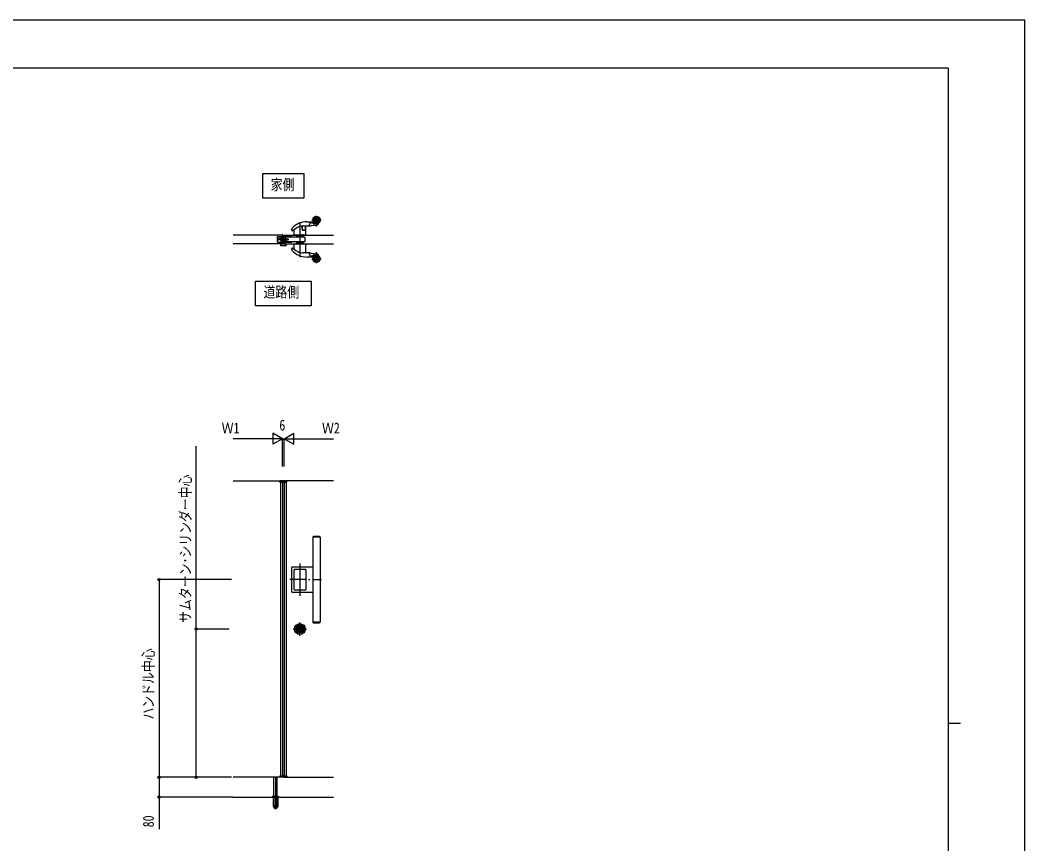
# Model space of a CAD drawing. Units: millimetres, scale not verified. Extents: x -4205 to 4205, y -2970 to 2970.
# Drawn here: x 139 to 4205, y -364 to 2970 of the extents above; entities that cross this region are included whole.
import ezdxf
from ezdxf.enums import TextEntityAlignment as Align

# ---------------------------------------------------------------- set-up
doc = ezdxf.new("R2010")
doc.units = ezdxf.units.MM
doc.header["$LTSCALE"] = 12
for name, color, linetype in [('0-2_USER1', 3, 'Continuous'), ('0-3_YKK_12', 2, 'Continuous'), ('0-4_YKK_A1', 4, 'Continuous'), ('0-5_YKK_D', 6, 'Continuous'), ('0-6_YKK_ZWAK', 7, 'Continuous')]:
    doc.layers.add(name, color=color, linetype=linetype)
doc.styles.add('ＭＳ ゴシック', font='')
doc.styles.get('ＭＳ ゴシック').set_extended_font_data('MS Gothic')

msp = doc.modelspace()

# ---------------------------------------------------------------- linework, layer by layer
at = {"layer": '0-2_USER1'}
for points in [[(1120.82, 2249.08), (1120.82, 2349.08), (1287.22, 2349.08), (1287.22, 2249.08)], [(1092.02, 1814.08), (1092.02, 1914.08), (1316.02, 1914.08), (1316.02, 1814.08)]]:
    msp.add_lwpolyline(points, close=True, dxfattribs=at)
at = {"layer": '0-3_YKK_12'}
for p, q in [((1203.82, 2082.5), (1184.3, 2082.5)), ((1204.02, 2083), (1204.02, 2100))]:
    msp.add_line(p, q, dxfattribs=at)
at = {"layer": '0-4_YKK_A1'}
for p, q in [((1357.32, 2161), (1319.72, 2161)), ((1338.02, 2134.12), (1338.02, 2178.6)), ((1238.02, 2120.26), (1238.02, 2124.65)), ((1248.02, 2100), (1248.02, 2121.81)), ((1271.02, 2152.4), (1271.02, 2010.54)), ((1279.63, 2136.31), (1279.62, 2136.31)), ((1280.17, 2129.99), (1279.64, 2136.06)), ((1279.65, 2136.17), (1280.18, 2130.14)), ((1280.18, 2130.14), (1280.64, 2124.86)), ((1281.02, 2120.3), (1280.61, 2125.01)), ((1280.64, 2124.86), (1280.98, 2120.96)), ((1281.02, 2120.3), (1292.52, 2120.3)), ((1291.52, 2120.5), (1281.48, 2120.5)), ((1286.02, 2137), (1306.06, 2137)), ((1292.02, 2135), (1292.02, 2133.23)), ((1292.52, 2135.5), (1292.52, 2123)), ((1292.52, 2123), (1292.52, 2120.3)), ((1295.02, 2123), (1292.52, 2123)), ((1295.02, 2123), (1295.02, 2136)), ((1295.02, 2100), (1295.02, 2123)), ((1299.02, 2154), (1323.88, 2154)), ((1307.52, 2137), (1306.06, 2137)), ((1310.87, 2147.88), (1307.95, 2138.41)), ((1313.74, 2150), (1317.11, 2150)), ((1339.21, 2140.27), (1316.48, 2137.54)), ((1201.02, 2100), (1001.02, 2100)), ((1180.52, 2071.5), (1180.52, 2093.5)), ((1180.52, 2093.5), (1201.02, 2093.5)), ((1181.52, 2094.5), (1200.02, 2094.5)), ((1181.52, 2071.5), (1181.52, 2093.5)), ((1186.52, 2080.5), (1186.52, 2084.5)), ((1201.02, 2084.5), (1186.52, 2084.5)), ((1201.02, 2084.12), (1186.52, 2084.12)), ((1201.02, 2080.88), (1186.52, 2080.88)), ((1201.02, 2080.5), (1186.52, 2080.5)), ((1194.02, 2094), (1194.02, 2071)), ((1194.52, 2094.5), (1198.52, 2094.5)), ((1194.52, 2091.5), (1201.02, 2091.5)), ((1207.02, 2090), (1195.52, 2090)), ((1197.52, 2085.38), (1202.02, 2080.13)), ((1200.02, 2094.5), (1198.52, 2094.5)), ((1198.52, 2094.5), (1200.02, 2094.5)), ((1198.52, 2094.5), (1198.52, 2070.5)), ((1200.02, 2101), (1200.02, 2102.5)), ((1200.02, 2070.5), (1200.02, 2094.5)), ((1200.02, 2092.9), (1200.02, 2094.5)), ((1200.02, 2091.92), (1200.02, 2092.9)), ((1200.02, 2092.08), (1200.02, 2070.5)), ((1200.02, 2086), (1201.02, 2086)), ((1201.02, 2079), (1200.02, 2079)), ((1201.02, 2100), (1201.02, 2065)), ((1201.02, 2093), (1201.02, 2100)), ((1201.02, 2071.5), (1201.02, 2093.5)), ((1201.02, 2070), (1201.02, 2091.5)), ((1201.02, 2079.7), (1201.02, 2085.3)), ((1202.22, 2078.5), (1201.02, 2079.7)), ((1202.02, 2080.13), (1205.36, 2076.22)), ((1202.22, 2086.5), (1202.22, 2078.5)), ((1202.52, 2078.5), (1202.22, 2078.5)), ((1202.52, 2086.5), (1202.52, 2078.5)), ((1202.52, 2078.5), (1202.52, 2086.5)), ((1207.02, 2100), (1407.02, 2100)), ((1207.02, 2100), (1207.02, 2065)), ((1207.02, 2095), (1208.52, 2095)), ((1207.02, 2070), (1207.02, 2095)), ((1207.32, 2086.5), (1207.02, 2086.5)), ((1207.32, 2078.5), (1207.02, 2078.5)), ((1207.32, 2086.5), (1207.32, 2078.5)), ((1209.32, 2084.5), (1207.32, 2086.5)), ((1209.32, 2080.5), (1207.32, 2078.5)), ((1208.52, 2070), (1208.52, 2095)), ((1211.02, 2093), (1208.52, 2093)), ((1211.02, 2092), (1208.52, 2092)), ((1214.02, 2084.5), (1209.32, 2084.5)), ((1209.32, 2084.5), (1209.32, 2080.5)), ((1209.32, 2084.1), (1214.02, 2084.1)), ((1209.32, 2080.9), (1214.02, 2080.9)), ((1214.02, 2080.5), (1209.32, 2080.5)), ((1211.02, 2087.5), (1210.12, 2087.5)), ((1210.12, 2077.5), (1210.12, 2087.5)), ((1210.12, 2077.5), (1211.02, 2077.5)), ((1211.02, 2094.9), (1211.02, 2070.1)), ((1212.02, 2094.9), (1211.02, 2094.9)), ((1211.02, 2087.5), (1211.02, 2092)), ((1211.02, 2070.3), (1211.02, 2077.5)), ((1212.02, 2070.1), (1212.02, 2094.9)), ((1238.52, 2093), (1214.02, 2093)), ((1289.42, 2092), (1214.02, 2092)), ((1214.02, 2084.5), (1223.02, 2084.5)), ((1214.02, 2084.1), (1223.02, 2084.1)), ((1214.02, 2080.9), (1223.02, 2080.9)), ((1214.02, 2080.5), (1223.02, 2080.5)), ((1223.02, 2084.5), (1223.02, 2080.5)), ((1238.52, 2092), (1238.52, 2093)), ((1295.02, 2100), (1248.02, 2100)), ((1256.22, 2100), (1256.22, 2099)), ((1256.22, 2099), (1263.82, 2099)), ((1256.62, 2097.88), (1256.52, 2099)), ((1260.02, 2103.03), (1260.02, 2095.43)), ((1263.52, 2099), (1263.42, 2097.88)), ((1263.82, 2099), (1263.82, 2100)), ((1266.02, 2098.3), (1266.02, 2100)), ((1275.72, 2098), (1266.32, 2098)), ((1276.02, 2100), (1276.02, 2098.3)), ((1278.62, 2097.88), (1278.52, 2099)), ((1282.02, 2103.47), (1282.02, 2095.43)), ((1285.52, 2099), (1285.42, 2097.88)), ((1201.02, 2065), (1001.02, 2065)), ((1180.52, 2071.5), (1201.02, 2071.5)), ((1181.52, 2070.5), (1200.02, 2070.5)), ((1192.02, 2065), (1192.02, 2058.5)), ((1192.02, 2065), (1216.02, 2065)), ((1193.02, 2057.5), (1215.02, 2057.5)), ((1198.52, 2070.5), (1194.52, 2070.5)), ((1198.52, 2070.5), (1200.02, 2070.5)), ((1198.52, 2070.5), (1200.02, 2070.5)), ((1208.52, 2070), (1207.02, 2070)), ((1207.02, 2065), (1407.02, 2065)), ((1211.02, 2070.1), (1212.02, 2070.1)), ((1291.02, 2073), (1214.02, 2073)), ((1214.02, 2072), (1238.52, 2072)), ((1216.02, 2065), (1216.02, 2058.5)), ((1238.02, 2040.35), (1238.02, 2044.74)), ((1238.52, 2073), (1238.52, 2072)), ((1248.02, 2065), (1295.02, 2065)), ((1248.02, 2043.19), (1248.02, 2065)), ((1256.52, 2066), (1256.62, 2067.12)), ((1260.02, 2069.57), (1260.02, 2061.97)), ((1263.42, 2067.12), (1263.52, 2066)), ((1266.02, 2065), (1266.02, 2066.7)), ((1275.72, 2067), (1266.32, 2067)), ((1276.02, 2065), (1276.02, 2066.7)), ((1278.22, 2066), (1278.22, 2065)), ((1285.82, 2066), (1278.22, 2066)), ((1278.52, 2066), (1278.62, 2067.12)), ((1282.02, 2069.57), (1282.02, 2061.53)), ((1285.42, 2067.12), (1285.52, 2066)), ((1285.82, 2065), (1285.82, 2066)), ((1295.02, 2065), (1295.02, 2062)), ((1295.02, 2062), (1295.02, 2058.5)), ((1295.02, 2028.5), (1295.02, 2058.5)), ((1306.06, 2028), (1286.02, 2028)), ((1323.88, 2011), (1299.02, 2011)), ((1306.06, 2028), (1307.52, 2028)), ((1307.95, 2026.59), (1310.87, 2017.12)), ((1317.11, 2015), (1313.74, 2015)), ((1316.48, 2027.46), (1339.21, 2024.73)), ((1319.72, 2004), (1357.32, 2004)), ((1338.02, 1986.4), (1338.02, 2030.88)), ((1190.12, 1100.5), (1190.33, 1104.55)), ((1190.12, 1100.5), (1217.92, 1100.5)), ((1216.71, 1105.5), (1191.33, 1105.5)), ((1192.02, 1102.5), (1216.02, 1102.5)), ((1192.02, 1102.5), (1192.02, 1100.5)), ((1192.02, 1100.5), (1192.02, -88.5)), ((1216.02, 1102.5), (1216.02, 1100.5)), ((1216.02, 1100.5), (1216.02, -88.5)), ((1217.92, 1100.5), (1217.71, 1104.55)), ((1323.02, 877.5), (1323.02, 534.5)), ((1351.02, 877.5), (1323.02, 877.5)), ((1323.32, 878.87), (1323.32, 877.5)), ((1324.3, 879.31), (1351.74, 879.31)), ((1347.77, 881), (1328.27, 881)), ((1353.02, 877.5), (1351.02, 877.5)), ((1352.72, 877.5), (1352.72, 878.87)), ((1353.02, 877.5), (1353.02, 534.5)), ((1238.02, 656.5), (1238.02, 755.5)), ((1240.02, 757.5), (1323.02, 757.5)), ((1248.02, 666), (1248.02, 746)), ((1293.52, 747.5), (1249.52, 747.5)), ((1271.02, 771.46), (1271.02, 640.66)), ((1295.02, 746), (1295.02, 666)), ((1297.74, 706), (1230.91, 706)), ((1306.05, 706), (1311.79, 706)), ((1321.56, 706), (1358.52, 706)), ((1240.02, 654.5), (1323.02, 654.5)), ((1249.52, 664.5), (1293.52, 664.5)), ((1271.02, 479), (1271.02, 533)), ((1323.02, 534.5), (1353.02, 534.5)), ((1323.32, 534.5), (1323.32, 533.13)), ((1351.74, 532.69), (1324.3, 532.69)), ((1328.27, 531), (1347.77, 531)), ((1352.72, 533.13), (1352.72, 534.5)), ((1244.02, 506), (1298.02, 506)), ((1264.32, 504.35), (1264.32, 507.65)), ((1266.83, 507.65), (1264.32, 507.65)), ((1266.83, 504.35), (1264.32, 504.35)), ((1266.86, 505.06), (1266.86, 506.94)), ((1267.16, 507.24), (1267.81, 507.24)), ((1267.16, 504.76), (1267.81, 504.76)), ((1267.92, 507.28), (1268.11, 507.4)), ((1267.92, 504.72), (1268.11, 504.6)), ((1268.11, 507.4), (1269.17, 507.41)), ((1268.11, 504.6), (1269.17, 504.59)), ((1269.17, 507.41), (1269.27, 507.03)), ((1269.17, 504.59), (1269.33, 505.17)), ((1269.42, 507.03), (1269.27, 507.03)), ((1269.52, 505.32), (1269.71, 505.32)), ((1269.98, 506.13), (1269.7, 506.85)), ((1269.98, 504.96), (1269.9, 505.19)), ((1269.98, 504.96), (1271.13, 504.96)), ((1270.12, 506.04), (1270.35, 506.04)), ((1270.5, 506.16), (1270.61, 506.79)), ((1272.06, 507.03), (1270.91, 507.03)), ((1271.54, 505.84), (1271.43, 505.21)), ((1271.92, 505.96), (1271.69, 505.96)), ((1272.06, 507.03), (1272.14, 506.81)), ((1272.06, 505.87), (1272.34, 505.15)), ((1272.52, 506.68), (1272.33, 506.68)), ((1272.62, 504.96), (1272.77, 504.96)), ((1272.86, 507.41), (1272.71, 506.83)), ((1272.86, 504.59), (1272.77, 504.96)), ((1273.93, 507.4), (1272.86, 507.41)), ((1274.12, 507.28), (1273.93, 507.4)), ((1274.88, 507.24), (1274.23, 507.24)), ((1274.88, 504.76), (1274.23, 504.76)), ((1275.18, 505.06), (1275.18, 506.94)), ((1277.72, 507.65), (1275.21, 507.65)), ((1277.72, 504.35), (1275.21, 504.35)), ((1277.72, 504.35), (1277.72, 507.65)), ((1166.02, -171), (1166.02, -94)), ((1172.52, -92), (1172.52, -222)), ((1179.02, -171), (1179.02, -94)), ((1190.12, -88.5), (1217.92, -88.5)), ((1190.12, -88.5), (1190.33, -92.55)), ((1216.71, -93.5), (1191.33, -93.5)), ((1192.02, -90.5), (1192.02, -88.5)), ((1192.02, -90.5), (1216.02, -90.5)), ((1216.02, -90.5), (1216.02, -88.5)), ((1217.92, -88.5), (1217.71, -92.55)), ((1001.02, -174), (1407.02, -174)), ((1159.52, -173.16), (1159.52, -174)), ((1159.52, -174), (1185.52, -174)), ((1159.81, -172.46), (1185.23, -172.46)), ((1163.52, -171), (1160.18, -172.22)), ((1163.27, -174), (1163.27, -211.03)), ((1163.52, -171), (1181.52, -171)), ((1163.83, -174), (1163.83, -212)), ((1164.69, -171), (1165.19, -171.5)), ((1165.52, -209.06), (1165.19, -171.5)), ((1165.19, -171.5), (1179.85, -171.5)), ((1171.52, -174), (1171.52, -212)), ((1173.52, -174), (1173.52, -212)), ((1179.02, -171), (1179.02, -209.8)), ((1179.52, -209.06), (1179.85, -171.5)), ((1180.35, -171), (1179.85, -171.5)), ((1181.21, -174), (1181.21, -212)), ((1181.52, -171), (1184.86, -172.22)), ((1181.77, -174), (1181.77, -211.03)), ((1185.52, -173.16), (1185.52, -174)), ((1163.27, -211.03), (1168.16, -219.5)), ((1163.83, -212), (1171.52, -212)), ((1166.07, -210.12), (1166.07, -209.8)), ((1166.07, -210.12), (1178.97, -210.12)), ((1169.03, -220), (1176.01, -220)), ((1171.52, -211.03), (1173.52, -211.03)), ((1173.52, -212), (1181.21, -212)), ((1181.77, -211.03), (1176.88, -219.5)), ((1178.97, -209.8), (1178.97, -210.12))]:
    msp.add_line(p, q, dxfattribs=at)
for points in [[(1292.02, 2133.23), (1292.02, 2123.8), (1292.02, 2121)], [(1201.02, 2091.5), (1201.02, 2093), (1194.52, 2093), (1194.52, 2091.5)], [(1195.02, 2089.5), (1195.02, 2088.3), (1197.52, 2085.38)], [(1202.52, 2100), (1202.52, 2070), (1201.02, 2070)], [(1202.52, 2086.5), (1202.22, 2086.5), (1201.02, 2085.3)], [(1213.02, 2070.1), (1214.02, 2070.1), (1214.02, 2094.9), (1213.02, 2094.9), (1212.02, 2094.9)], [(1212.02, 2070.1), (1213.02, 2070.1), (1213.02, 2094.9)], [(1278.22, 2100), (1278.22, 2099), (1285.82, 2099), (1285.82, 2100)], [(1291.02, 2090.4), (1291.02, 2074.6), (1291.02, 2073)], [(1211.02, 2070.3), (1209.82, 2070.3), (1208.52, 2070.3)], [(1263.82, 2065), (1263.82, 2066), (1256.22, 2066), (1256.22, 2065)], [(1001.02, 1106), (1201.02, 1106), (1201.02, -94), (1001.02, -94)], [(1407.02, 1106), (1207.02, 1106), (1207.02, -94), (1407.02, -94)], [(1274.12, 504.72), (1273.93, 504.6), (1272.86, 504.59)], [(1179.02, -209.8), (1166.02, -209.8), (1166.02, -171)]]:
    msp.add_lwpolyline(points, dxfattribs=at)
for centre, radius in [((1338.02, 2161), 15), ((1338.02, 2161), 14.7), ((1338.02, 2161), 9.71), ((1338.02, 2161), 6.62), ((1338.02, 2004), 15), ((1338.02, 2004), 14.7), ((1338.02, 2004), 9.71), ((1338.02, 2004), 6.62), ((1271.02, 506), 22), ((1271.02, 506), 17), ((1271.02, 506), 14.4), ((1271.02, 506), 14), ((1271.02, 506), 11.1), ((1271.02, 506), 10.9), ((1271.02, 506), 9.9), ((1271.02, 506), 4.3)]:
    msp.add_circle(centre, radius, dxfattribs=at)
for centre, radius, start, end in [((1241.02, 2124.65), 3, 138.8714, 180), ((1241.02, 2120.25), 3, 179.8597, 312.73203), ((1299.02, 2074), 80, 90.00041, 138.8719), ((1297.19, 2059.16), 80, 111.86371, 132.59171), ((1249.02, 2121.81), 1, 141.82148, 180), ((1286.02, 2087), 50, 90.00002, 111.86372), ((1279.14, 2136.02), 0.5, 5, 97.98573), ((1277.66, 2136), 2, 5, 16.92345), ((1281.48, 2121), 0.5, 185, 270), ((1291.52, 2121), 0.5, 270, 0), ((1295.02, 2135), 3, 138.18969, 180), ((1294.02, 2135.5), 1.5, 90, 180), ((1294.02, 2136), 1, 0, 90), ((1306.04, 2139), 2, 270, 330), ((1307.52, 2212), 75, 270, 276.85992), ((1306.04, 2139), 2, 330, 342.89708), ((1313.74, 2147), 3, 90, 162.89708), ((1317.11, 2140), 10, 39.77031, 90), ((1323.88, 2152.5), 1.5, 31.00806, 89.99901), ((1338.02, 2157.4), 17.2, 219.77031, 270), ((1338.02, 2161), 15, 211.00806, 297.32214), ((1338.02, 2161), 15, 261.17985, 278.82015), ((1338.02, 2150.2), 10, 270, 276.85992), ((1338.02, 2150.2), 10, 276.85992, 332.99743), ((1345.59, 2146.34), 1.5, 332.99743, 117.32214), ((1181.52, 2093.5), 1, 90, 180), ((1194.52, 2094), 0.5, 90, 180), ((1195.52, 2089.5), 0.5, 90, 180), ((1200.02, 2100), 2.5, 0, 90), ((1200.02, 2100), 1, 0, 90), ((1208.02, 2078.5), 3.5, 220.57456, 253.39845), ((1257.91, 2097.99), 1.3, 185, 254.11915), ((1260.02, 2105.4), 9, 254.11915, 285.88085), ((1262.13, 2097.99), 1.3, 285.88085, 355), ((1266.32, 2098.3), 0.3, 180, 270), ((1275.72, 2098.3), 0.3, 270, 0), ((1279.91, 2097.99), 1.3, 185, 254.11915), ((1282.02, 2105.4), 9, 254.11915, 285.88085), ((1284.13, 2097.99), 1.3, 285.88085, 355), ((1289.42, 2090.4), 1.6, 0, 90), ((1181.52, 2071.5), 1, 180, 270), ((1193.02, 2058.5), 1, 180, 270), ((1194.52, 2071), 0.5, 180, 270), ((1215.02, 2058.5), 1, 270, 360), ((1241.02, 2044.75), 3, 47.26797, 180.1403), ((1241.02, 2040.35), 3, 180, 221.1286), ((1299.02, 2091), 80, 221.1281, 269.99959), ((1297.19, 2105.84), 80, 227.40829, 248.13629), ((1249.02, 2043.19), 1, 180, 218.17852), ((1257.91, 2067.01), 1.3, 105.88085, 175), ((1260.02, 2059.6), 9, 74.11915, 105.88085), ((1262.13, 2067.01), 1.3, 5, 74.11915), ((1266.32, 2066.7), 0.3, 90, 180), ((1275.72, 2066.7), 0.3, 0, 90), ((1279.91, 2067.01), 1.3, 105.88085, 175), ((1282.02, 2059.6), 9, 74.11915, 105.88085), ((1284.13, 2067.01), 1.3, 5, 74.11915), ((1286.02, 2078), 50, 248.13628, 269.99998), ((1294.02, 2028.5), 1, 354.60366, 0), ((1295.82, 2029), 1, 216.44456, 270), ((1306.04, 2026), 2, 30, 90), ((1307.52, 1953), 75, 83.14008, 90), ((1306.04, 2026), 2, 17.10292, 30), ((1313.74, 2018), 3, 197.10292, 270), ((1317.11, 2025), 10, 270, 320.22969), ((1323.88, 2012.5), 1.5, 270.00099, 328.99194), ((1338.02, 2007.6), 17.2, 90, 140.22969), ((1338.02, 2004), 15, 62.67786, 148.99194), ((1338.02, 2004), 15, 81.17985, 98.82015), ((1338.02, 2014.8), 10, 83.14008, 90), ((1338.02, 2014.8), 10, 27.00257, 83.14008), ((1345.59, 2018.66), 1.5, 242.67786, 27.00257), ((1191.33, 1104.5), 1, 90, 177), ((1216.71, 1104.5), 1, 3, 90), ((1324.12, 878.87), 0.8, 110.76843, 180), ((1338.02, 842.22), 40, 104.21682, 110.76843), ((1328.27, 880.7), 0.3, 90, 104.21682), ((1328.27, 880.7), 0.3, 61.29529, 90), ((1338.02, 898.51), 20, 241.29529, 250.4307), ((1331.42, 879.94), 0.3, 250.4307, 279.9206), ((1338.02, 842.22), 38, 80.0794, 99.9206), ((1344.62, 879.94), 0.3, 260.0794, 289.5693), ((1338.02, 898.51), 20, 289.5693, 298.70471), ((1347.77, 880.7), 0.3, 90, 118.70471), ((1347.77, 880.7), 0.3, 75.78318, 90), ((1338.02, 842.22), 40, 69.23157, 75.78318), ((1351.92, 878.87), 0.8, 0, 69.23157), ((1240.02, 755.5), 2, 90, 180), ((1249.52, 746), 1.5, 90, 180), ((1249.52, 746), 1.5, 90, 180), ((1293.52, 746), 1.5, 0, 90), ((1293.52, 746), 1.5, 0, 90), ((1240.02, 656.5), 2, 180, 270), ((1249.52, 666), 1.5, 180, 270), ((1249.52, 666), 1.5, 180, 270), ((1293.52, 666), 1.5, 270, 0), ((1293.52, 666), 1.5, 270, 0), ((1324.12, 533.13), 0.8, 180, 249.23157), ((1338.02, 569.78), 40, 249.23157, 255.78318), ((1328.27, 531.3), 0.3, 255.78318, 270), ((1328.27, 531.3), 0.3, 270, 298.70471), ((1338.02, 513.49), 20, 109.5693, 118.70471), ((1331.42, 532.06), 0.3, 80.0794, 109.5693), ((1338.02, 569.78), 38, 260.0794, 279.9206), ((1344.62, 532.06), 0.3, 70.4307, 99.9206), ((1338.02, 513.49), 20, 61.29529, 70.4307), ((1347.77, 531.3), 0.3, 241.29529, 270), ((1347.77, 531.3), 0.3, 270, 284.21682), ((1338.02, 569.78), 40, 284.21682, 290.76843), ((1351.92, 533.13), 0.8, 290.76843, 0), ((1271.02, 506), 5.65, 163.01998, 196.97968), ((1271.02, 506), 4.5, 21.51019, 158.48981), ((1271.02, 506), 4.5, 201.51019, 338.48981), ((1267.16, 506.94), 0.3, 90, 180), ((1267.16, 505.06), 0.3, 180, 270), ((1267.81, 507.44), 0.2, 270, 305), ((1267.81, 504.56), 0.2, 55, 90), ((1269.52, 505.12), 0.2, 90, 165), ((1269.42, 506.73), 0.3, 22, 90), ((1269.71, 505.12), 0.2, 20, 90), ((1270.12, 506.19), 0.15, 202, 270), ((1270.35, 506.19), 0.15, 270, 350), ((1270.91, 506.73), 0.3, 90, 170), ((1271.13, 505.26), 0.3, 270, 350), ((1271.69, 505.81), 0.15, 90, 170), ((1271.92, 505.81), 0.15, 22, 90), ((1272.33, 506.88), 0.2, 200, 270), ((1272.62, 505.26), 0.3, 202, 270), ((1272.52, 506.88), 0.2, 270, 345), ((1274.23, 507.44), 0.2, 235, 270), ((1274.23, 504.56), 0.2, 90, 125), ((1274.88, 506.94), 0.3, 0, 90), ((1274.88, 505.06), 0.3, 270, 0), ((1271.02, 506), 5.65, 343.02032, 16.98002), ((1191.33, -92.5), 1, 183, 270), ((1216.71, -92.5), 1, 270, 357), ((1160.52, -173.16), 1, 110, 180), ((1184.52, -173.16), 1, 0, 70), ((1172.52, -209), 7, 180.5, 359.5), ((1172.52, -206.7), 7.3, 207.94179, 270), ((1169.03, -219), 1, 210, 270), ((1172.52, -206.7), 7.3, 270, 332.05821), ((1176.01, -219), 1, 270, 330)]:
    msp.add_arc(centre, radius, start, end, dxfattribs=at)
at = {"layer": '0-5_YKK_D'}
for p, q in [((1156.02, 1276), (1001.02, 1276)), ((1201.02, 1276), (1123.08, 1276)), ((1201.02, 1276), (1162.05, 1298.5)), ((1162.05, 1298.5), (1162.05, 1253.5)), ((1201.02, 1276), (1162.05, 1253.5)), ((1201.02, 1276), (1184.02, 1276)), ((1201.02, 1163.12), (1201.02, 1277)), ((1201.02, 1163.12), (1201.02, 1277)), ((1201.02, 1276), (1207.02, 1276)), ((1207.02, 1276), (1245.99, 1298.5)), ((1207.02, 1163.12), (1207.02, 1277)), ((1207.02, 1163.12), (1207.02, 1277)), ((1207.02, 1276), (1224.02, 1276)), ((1207.02, 1276), (1245.99, 1253.5)), ((1207.02, 1276), (1284.96, 1276)), ((1245.99, 1253.5), (1245.99, 1298.5)), ((1252.02, 1276), (1407.02, 1276)), ((994.31, 706), (700.02, 706)), ((701.02, 706), (701.02, -94)), ((984.31, 506), (850.02, 506)), ((994.31, -94), (700.02, -94)), ((994.31, -94), (700.02, -94)), ((994.31, -94), (850.02, -94)), ((1000.02, -174), (700.02, -174))]:
    msp.add_line(p, q, dxfattribs=at)
for points in [[(851.02, -94), (851.02, 506), (851.02, 1246.2)], [(701.02, -94), (701.02, -174), (701.02, -304.14)]]:
    msp.add_lwpolyline(points, dxfattribs=at)
for centre in [(701.02, 706), (851.02, 506), (701.02, -94), (851.02, -94), (701.02, -174)]:
    msp.add_circle(centre, 4.25, dxfattribs=at)
at = {"layer": '0-6_YKK_ZWAK'}
for p, q in [((3895.02, 2775), (-3904.98, 2775)), ((3895.02, 2775), (3895.02, -2525)), ((3895.02, 125), (3945.02, 125))]:
    msp.add_line(p, q, dxfattribs=at)
msp.add_lwpolyline([(-4205, -2970), (4205, -2970), (4205, 2970), (-4205, 2970)], close=True, dxfattribs=at)

# ---------------------------------------------------------------- texts
at = {"layer": '0-2_USER1', "style": 'ＭＳ ゴシック', "width": 0.8}
for s, p in [('家側', (1152.82, 2269.08)), ('道路側', (1124.02, 1834.08))]:
    msp.add_text(s, height=43.99, dxfattribs=at).set_placement(p, align=Align.BOTTOM_LEFT)
at = {"layer": '0-5_YKK_D', "style": 'ＭＳ ゴシック', "width": 0.8}
for s, p in [('6', (1188.02, 1296)), ('Ｗ1', (954.62, 1284)), ('Ｗ2', (1360.62, 1284))]:
    msp.add_text(s, height=43.99, dxfattribs=at).set_placement(p, align=Align.BOTTOM_LEFT)
for s, p in [('サムターン･シリンダー中心', (843.02, 531)), ('ハンドル中心', (693.02, 139.6)), ('80', (693.02, -296.14))]:
    msp.add_text(s, height=43.99, rotation=90, dxfattribs=at).set_placement(p, align=Align.BOTTOM_LEFT)

doc.saveas('drawing.dxf')
